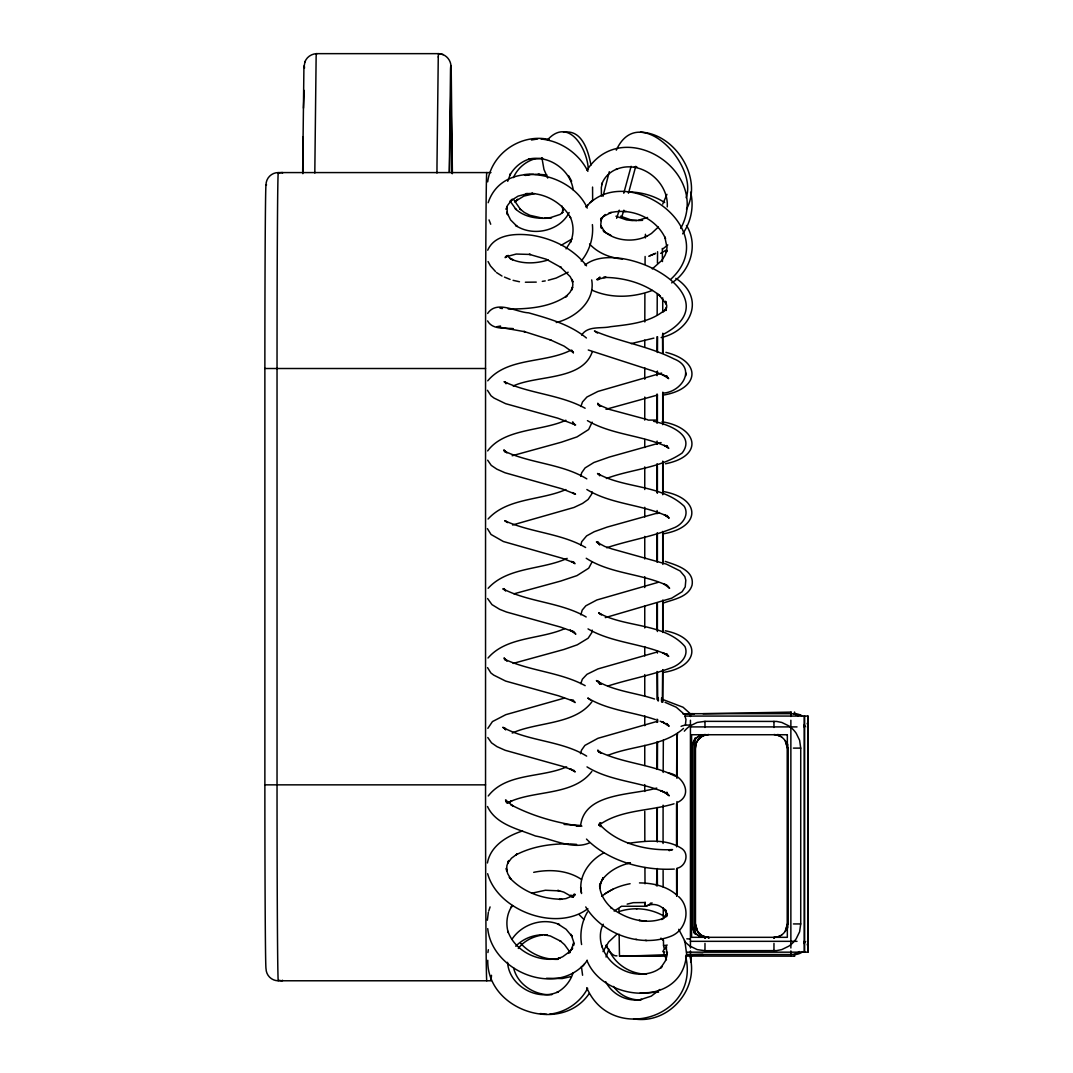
<?xml version="1.0" encoding="UTF-8"?>
<svg xmlns="http://www.w3.org/2000/svg" width="1073" height="1073" viewBox="0 0 1073 1073"><rect width="100%" height="100%" fill="white"/><g stroke="black" fill="none" stroke-linecap="round" stroke-linejoin="round"><path stroke-width="1.5" d="M486.793 172.579A195.93 1.234 -90 0 0 485.546 368.508L485.546 784.846A195.93 1.234 -90 0 0 486.793 980.776M644.779 340.101L644.766 346.713M644.752 765.465L644.752 745.346M644.752 674.582L644.752 696.35M644.752 655.925L644.752 646.603M644.752 627.96L644.752 606.218M644.752 587.561L644.752 576.684M644.752 447.535L644.752 439.461M644.752 397.064L644.752 420.093M644.752 367.824L644.752 379.238M657.078 351.662L657.105 336.681M657.078 769.395L657.078 742.047M657.078 671.483L657.078 699.475M657.078 629.516L657.078 603.08M657.078 444.316L657.078 441.083M657.078 423.325L657.078 393.979M657.078 371.808L657.078 375.644M662.846 632.48L662.846 599.981M662.846 564.438L662.846 532.128M662.846 392.155L662.846 423.915M690.435 947.995L690.435 720.238M684.319 731.169A28.22 28.22 0 0 1 690.127 725.885L697.168 722.451L704.974 721.351L776.624 721.432L781.774 722.451L788.816 725.885A28.22 28.22 0 0 1 796.193 733.261L799.626 740.303L800.726 748.122L800.726 923.933L799.626 931.753L796.193 938.781A28.22 28.22 0 0 1 788.816 946.171L781.774 949.592L776.624 950.624L704.974 950.705L704.988 943.382M773.955 950.705L773.968 943.382M644.806 321.967L644.886 294.042M657.4 374.383L657.4 371.084M302.68 171.452L303.9 68.98A420.616 2.656 90 0 1 304.45 67.465L304.491 68.135M449.305 171.452L450.526 68.994A418.242 2.642 -90 0 1 451.21 70M657.239 293.519L657.159 314.979M657.454 352.467L657.548 336.707M662.645 670.343L662.349 702.05M790.868 720.238L790.868 947.995M302.854 173.678L303.109 136.74M449.493 172.096L450.848 90.387L452.202 173.678M645.061 264.226L645.114 256.474M690.449 716.523L690.489 713.693L790.935 713.693A13.386 13.211 2.2 0 1 798.258 715.839M790.895 716.523L790.935 713.693A121.987 0.765 -90 0 1 791.042 712.11L703.043 713.693M657.441 263.18L657.561 252.504A126.252 0.791 90 0 1 657.575 251.712M303.485 108.158L304.182 90.414M705.028 938.258L705.068 937.319M708.529 938.258L708.556 937.319M774.009 938.258L774.049 937.319L775.591 937.279M645.423 234.276L645.423 234.531A138.216 0.872 -90 0 0 645.342 237.965M691.683 748.122L692.233 744.219L694.164 740.692A14.11 14.11 0 0 1 697.852 737.003M600.089 825.311L600.183 822.978L599.458 825.15M580.6 825.727C584.383 792.317 632.279 795.442 656.73 788.065M705.296 734.509L703.727 734.777M708.797 734.509L707.228 734.777M438.267 56.842L436.993 165.255A139.007 0.872 90 0 0 436.966 173.035M592.645 200.503L592.564 187.064M491.072 979.984L491.501 975.29M573.438 896.666L573.679 894.359L572.995 897.135M690.945 960.04L690.663 962.347L691.522 955.225M685.379 725.214L685.982 719.581L684.909 715.946M630.414 862.853C619.577 865.334 608.941 870.807 602.181 879.847L603.214 877.687L600.679 883.025L600.008 888.431L599.646 885.963C600.236 894.802 605.413 902.514 611.825 908.308L610.792 907.476C625.304 918.864 646.375 925.503 664.08 918.059L661.652 919.548L667.406 913.995L665.703 916.811L666.923 913.378L666.641 916.583L665.314 909.502L666.467 912.479L663.825 909.193L665.957 911.017C659.385 903.761 652.639 903.184 645.208 906.256L621.388 906.256M581.445 892.897C577.824 876.225 589.774 860.036 604.112 852.753M487.357 920.232L488.363 912.318M686.344 955.895C681.02 1007.775 603.442 1002.048 586.891 960.375M656.448 885.802L657.293 868.754M695.626 745.48L695.398 748.122L694.633 748.122M592.216 630.119L591.853 632.534L588.165 638.194L577.287 644.806L564.009 649.447L513.109 663.422M487.907 952.542L488.349 949.712M592.041 491.796L591.625 494.197L588.152 499.428L582.559 503.425L573.975 507.475L512.559 524.992M597.5 333.059L594.442 330.98C620.167 341.992 648.722 346.15 673.884 358.865C696.618 367.596 682.629 391.337 663.825 393.08M304.947 61.979C306.543 57.084 311.398 53.958 316.441 53.65L438.575 53.65C445.456 53.824 450.968 59.726 450.995 66.539M685.768 375.818L686.224 373.203M592.148 422.145L588.648 429.522L576.979 436.912L561.34 442.21L512.17 455.743M304.075 66.539L305.054 61.376M592.229 351.944C582.21 380.808 536.755 374.946 513.176 386.012M487.692 181.86C491.38 153.399 521.143 133.132 549.108 139.544M580.828 614.856L582.21 610.094L585.858 605.789L596.87 599.968L657.829 582.438M507.717 181.31L510.493 173.759L509.823 175.207C514.155 167.468 521.344 161.312 529.928 158.871L528.506 159.139C548.357 154.499 570.528 169.588 573.197 189.881M580.869 406.493L582.505 401.932L586.918 397.023L597.916 391.43L661.612 373.069M623.775 193.234L631.112 166.302M628.47 193.234L635.753 166.302M580.734 476.385L581.66 472.777L585.067 467.935L593.892 462.503L609.357 457.058L661.089 442.545M695.948 744.219L695.17 748.122L695.17 923.933L697.437 931.364A14.11 14.11 0 0 0 701.125 935.052L704.867 936.769M602.959 196.372L609.303 171.707M580.761 545.285L581.727 541.691L586.596 535.91L594.227 531.712L607.211 527.071L659.399 512.505M686.116 197.687C698.107 164.692 638.676 101.023 616.304 150.166M666.937 194.347L662.738 204.098M619.255 210.187L616.613 218.302M580.775 683.622L582.371 679.182L586.971 674.313L597.902 668.935L657.333 651.955M488.161 202.73C502.714 158.509 570.756 170.741 587.239 208.082M623.882 210.187L621.857 216.518M580.48 753.675L581.566 750.094L584.919 745.386L597.943 738.304L657.119 721.391M606.03 956.995L608.86 949.216M488.792 910.964L490.079 906.913M487.853 728.352L492.44 721.592L505.812 714.672L564.532 698.067M487.437 862.987C490.441 845.792 507.274 835.84 522.564 830.958M695.72 744.219L697.665 740.692A14.11 14.11 0 0 1 701.353 737.003M573.089 972.903C570.46 981.191 564.639 988.421 556.9 992.458L558.242 991.801C537.251 1001.672 508.991 985.819 507.569 962.32M591.934 562.172L588.701 568.207L576.925 575.638L560.723 581.056L513.954 593.825M487.638 450.928C504.364 428.248 541.704 431.319 565.887 420.24M513.404 177.622C517.28 168.635 525.341 161.594 534.743 158.871L533.361 159.139L542.697 158.335M603.214 877.687L599.579 885.346L600.679 883.025M587.481 911.97C581.74 921.72 579.675 933.362 581.593 944.522M603.241 924.215C599.499 931.136 599.7 939.559 602.06 946.896L601.779 945.876C607.103 962.481 623.493 974.311 640.93 974.15L639.696 974.19C647.757 974.217 656.26 972.165 662.162 966.371L660.646 968.034L665.327 960.992L666.735 956.633L667.339 952.288L667.098 954.568L666.118 946.332M693.48 741.805L691.401 748.122M696.176 742.985L697.437 740.692A14.11 14.11 0 0 1 701.125 737.003L702.466 736.319M602.999 951.617L608.673 941.973L616.613 934.503M571.01 950.128L572.687 948.009L568.449 953.361L571.01 950.128L573.827 942.805L573.532 945.487L573.586 941.678L571.037 934.315L572.137 936.541L566.115 929.285L558 924.027L559.476 924.618C543.005 917.241 521.921 924.175 512.103 939.076M680.725 228.401C711.801 171.439 622.944 114.342 586.998 170.178M686.479 209.195C703.445 178.091 674.85 133.28 640.527 132.167M487.719 250.21C494.948 233.713 516.743 233.297 532.034 235.309C552.903 238.649 573.545 248.762 586.502 265.822M602.583 217.309L600.813 220.609L601.577 217.645L600.732 224.901L601.591 228.509L600.88 225.732L605.024 232.331L603.174 230.521C614.749 241.197 633.553 242.713 647.126 236.114M569.146 212.534C559.73 231.232 532.476 237.066 515.536 225.343L517.146 226.47L510.6 219.925L506.724 212.186L507.475 214.6L506.912 206.767L506.215 209.45L507.355 205.708L512.25 199.229L510.413 200.946L518.111 196.118L527.514 193.623L525.837 193.69L532.905 193.381L531.564 193.448C547.485 194.374 562.882 203.857 570.648 217.819L570.045 216.625C573.948 224.552 573.921 234.021 570.568 242.149L571.305 240.62L566.075 248.869M599.713 825.177L600.96 823.045L598.774 825.298C620.435 809.498 649.178 811.268 674.018 803.798M573.586 896.116L574.779 894.091L572.432 896.652L575.088 894.828L565.914 898.611L559.516 899.415L561.742 899.214C542.442 899.241 522.363 891.824 509.286 877.338L510.855 879.069L507.69 873.65L506.268 868.325L506.697 871.061L506.872 865.75L508.723 860.546L507.703 863.161L511.513 858.199L517.132 853.987L515.644 855.06C531.739 846.53 550.288 843.727 568.341 843.834M587.655 988.273C580.345 1002.504 565.659 1012.375 549.778 1014.119M591.853 771.447C573.317 795.965 535.051 789.943 509.125 802.067L511.741 800.954L507.717 802.98M591.88 701.822C574.82 724.905 536.849 721.807 512.237 733.06M785.382 931.364L787.649 923.933L787.649 748.122L785.382 740.692M488.014 658.017C506.496 636.45 540.054 639.535 564.693 628.657M488.242 795.978C506.362 772.627 541.463 778.019 566.624 766.873M487.652 313.464C496.651 299.743 516.126 312.283 528.627 312.833C548.746 318.574 569.991 324.435 586.408 337.995M683.514 728.446C663.154 746.567 632.332 745.44 607.734 755.419M487.719 380.835C507.502 357.242 544.279 363.425 570.286 350.482M682.643 233.847C691.066 221.937 694.218 206.405 690.61 192.215M581.7 335.098C587.682 325.468 601.202 328.888 610.644 326.688C629.583 324.462 650.587 322.624 665.488 309.426M663.61 311.666L666.481 307.602L665.823 310.593L666.776 305.926L665.595 301.258L666.373 304.196L658.54 294.351M599.874 276.995L597.795 279.892L599.767 277.773L596.682 279.584L606.111 277.263L603.482 277.411C623.574 277.397 644.323 283.071 660.096 295.853M506.523 255.857L505.182 257.668L508.307 255.414L505.437 256.916L516.261 254.046L530.478 254.462L529.244 254.341L546.211 259.197L561.286 267.579L560.2 266.788L570.219 276.66L572.875 282.119L572.137 279.436L572.875 284.68L571.949 289.898L572.66 287.162L570.112 292.164L565.511 297.141L567.188 295.531C550.248 307.535 528.359 309.078 508.213 308.997M518.299 948.465C524.013 940.82 533.281 936.34 542.616 935.026M488.081 519.01C507.395 497.711 540.819 500.555 565.887 489.543M488.135 588.299C507.77 566.718 541.865 569.964 567.161 558.376M650.627 903.064C649.742 904.968 642.834 909.18 645.168 902.473M487.719 928.614C492.145 971.105 554.567 996.817 584.49 963.97M582.88 966.008L587.374 960.322M581.19 261.074C589.56 251.055 593.718 237.616 592.39 224.606M589.157 993.638C560.911 1034.909 486.834 1010.283 487.759 960.281M512.679 905.478L510.909 907.584L511.848 906.336C506.684 914.022 505.678 923.933 508.28 932.719L507.931 931.257C514.879 951.577 539.545 963.178 559.958 958.109L558.094 958.591L562.681 956.754L570.058 951.335M587.856 908.67C556.753 932.33 497.885 910.99 487.652 873.704M658.353 227.02L651.485 233.445L647.019 236.167M652.049 902.889L651.324 903.627M670.96 279.101C724.288 229.917 626.9 159.756 585.965 207.035L587.924 204.943M590.163 202.542L592.014 200.557M600.625 219.402L605.212 214.479M515.013 202.193L517.83 199.229L516.033 200.946L523.812 196.118L534.542 193.569M585.026 265.044C620.234 236.409 734.589 297.208 663.275 334.347M547.445 139.946C568.851 116.407 587.642 149.241 588.326 169.668M659.935 989.48L651.284 996.133L640.366 999.674L641.56 999.446C627.289 1002.195 612.281 994.644 605.749 981.728M515.751 946.238C523.852 937.815 535.749 933.832 547.324 934.945M662.752 249.016L667.795 244.939M589.251 842.989C572.472 850.098 552.488 838.992 535.427 835.988C518.5 829.121 495.954 824.708 487.504 806.52M601.792 896.304C609.866 889.665 619.872 885.587 630.106 883.723M614.145 911.084L621.066 906.605M678.069 802.161C693.748 794.221 682.213 774.746 668.358 772.976C645.597 763.761 620.221 762.246 598.171 751.248L600.853 753.206L597.795 750.094L599.056 752.28M652.29 268.907L661.679 260.524L664.992 255.468L666.99 250.371L666.293 252.356L667.017 247.501L664.844 236.999L665.528 238.729C656.274 217.819 630.709 207.089 608.995 213.031L611.248 212.481L603.361 216.478M671.644 282.896C690.516 271.187 698.644 244.724 686.465 225.451M571.949 239.038L561.206 245.288M698.979 736.319L697.638 737.003A14.11 14.11 0 0 0 693.949 740.692M780.353 935.736L781.694 935.052M568.154 272.207L556.136 278.068L548.303 280.241M612.831 889.235L605.266 893.608M660.646 253.389L666.199 250.036M698.751 736.319L700.146 735.743M702.252 736.319L703.647 735.743M671.202 849.548L669.042 850.594L672.57 849.601C646.818 850.943 616.841 843.713 599.203 823.863L601.001 826.626L599.646 823.165L600.048 826.478M780.581 935.736L777.952 936.769M677.814 868.07C685.701 865.951 689.161 854.309 682.401 848.984C666.735 838.147 645.503 840.964 627.665 843.405M649.997 255.709L655.616 253.335L648.709 256.259M647.556 217.457L638.059 220.354L632.292 220.582L626.471 219.898L615.942 216.209M661.142 337.579C691.884 330.618 705.444 297.489 675.842 278.363M652.384 290.407C633.352 297.704 610.899 298.683 592.095 290.206M699.931 735.743L701.38 735.287M703.419 735.743L704.867 735.287M779.4 936.313L776.678 937.091M605.279 617.632L671.671 598.197L682.106 591.746L685.218 586.944L685.808 580.185L684.815 576.55L680.081 570.943L666.44 564.13L612.012 548.933L604.77 546.452L596.4 541.945L599.244 543.89L597.701 541.825L599.686 545.044M606.004 409.296L657.508 395.052M606.406 478.504C631.232 469.075 659.962 468.432 682.16 452.994C696.162 434.659 667.393 424.076 653.551 421.313M606.674 547.766C628.617 540.39 651.78 536.929 673.254 528.117C681.891 525.113 689.644 515.429 684.292 506.349C661.303 484.285 624.459 488.792 597.513 473.488L600.276 475.326L598.439 473.716L599.753 475.808M665.434 463.777C704.76 456.025 697.53 427.309 662.054 421.769M653.873 338.116L631.165 343.615M608.19 685.929C628.537 679.397 649.702 675.614 669.807 668.305C678.901 665.622 689.335 657.025 684.99 646.576C664.764 622.876 624.969 627.745 598.788 612.965L601.47 614.829L598.774 612.79M663.543 395.052C699.623 389.03 702.346 361.373 665.904 352.36M663.275 603.08C673.375 599.364 688.598 597.151 692.058 585.147C694.727 570.085 676.084 565.095 665.22 561.394M663.302 672.449C699.583 666.896 702.372 638.073 665.3 630.776M662.738 533.898C701.138 527.849 701.568 498.476 663.718 491.595M556.257 322.53C575.155 317.876 595.528 301.406 591.706 279.905M531.631 893.246L545.392 890.255L559.583 890.885L557.692 890.389L563.768 892.092L572.928 897.296L570.796 895.123L572.513 897.082M548.209 259.961C535.923 263.757 521.974 264.334 510.171 258.66L512.639 259.72L508.682 257.185M571.185 976.551L562.198 978.549L546.439 978.294M701.152 735.287L702.654 734.965M704.653 735.287L706.141 734.965M620.248 911.205C635.176 906.551 651.928 908.683 665.247 916.865M627.155 904.137L633.231 902.675L645.061 902.527M627.37 863.51L629.905 862.96M500.514 326.018L496.906 326.715L525.18 331.785L523.865 331.436L550.986 340.087L549.966 339.685L564.103 346.136L573.438 352.655L571.493 350.106L573.317 352.802M525.381 175.462L530.008 174.591M658.567 992.176L640.138 993.021M531.457 140L537.627 138.967M674.273 869.076C643.424 870.753 608.606 861.404 586.488 839.086M533.697 872.336C549.684 869.05 567.657 870.149 581.526 879.471M542.281 281.367L545.245 280.911M702.426 734.965L703.955 734.777M705.927 734.965L707.442 734.777M775.377 937.279L776.906 937.091M778.864 937.279L780.165 937.091M544.038 218.262L550.449 217.618L560.133 214.439L563.057 212.092L562.239 212.803L563.03 208.122L563.097 210.482L562.091 206.123M551.482 217.94C538.968 219.147 524.831 217.859 515.322 208.712L516.113 209.57L510.104 201.08M623.306 211.636L626.243 211.408M636.369 908.751L637.188 908.683M684.292 714.055L686.693 713.894M557.973 959.329C544.065 959.852 529.901 953.669 520.646 943.315M563.526 132.314C582.089 129.001 588.299 151.065 590.968 165.135M682.938 713.894L684.426 713.84M686.425 713.894L687.927 713.84M443.216 54.589L438.575 53.65M538.163 174.282L546.895 174.979M533.63 174.228L524.187 174.591M536.259 282.119L525.381 282.226M638.274 220.515L642.579 220.354M684.172 713.84L686.935 713.746M687.659 713.84L691.683 713.719M534.756 174.403L539.451 174.228M645.208 974.19L646.496 974.15C631.072 974.163 616.264 965.096 609.544 951.161M685.419 713.786L688.195 713.719M688.906 713.786L692.957 713.693M551.817 994.684C535.105 995.717 517.454 984.732 513.618 967.913M666.346 955.198L619.631 956.03L666.346 956.07M619.59 956.15L666.333 955.252M687.941 713.719L689.47 713.693M634.17 167.106L637 167.066M585.737 906.926C602.691 934.543 641.091 948.076 671.255 936.125C686.747 929.822 691.334 907.919 678.619 896.626M689.215 713.693L690.757 714.229M692.715 713.693L694.244 714.229M564.076 824.413L580.788 825.459M804.348 941.329L804.549 941.329A108.185 0.684 -90 0 1 804.455 942.738A108.185 0.684 -90 0 1 804.334 941.343L804.267 941.329A13.386 13.211 -2.2 0 1 804.281 942.523M581.901 826.143L576.322 825.754L579.581 826.13C555.841 822.629 532.262 816.057 510.976 804.804L513.109 806.091L505.517 800.015L507.368 802.993L506.094 800.351L506.402 802.658M807.996 941.329L808.049 941.329A108.185 0.684 -90 0 1 807.956 942.738A108.185 0.684 -90 0 1 807.821 941.343L807.821 726.904A108.185 0.684 -90 0 1 807.915 725.496A108.185 0.684 -90 0 1 808.049 726.89L807.996 726.904M490.965 172.579L278.269 172.579A12.246 12.246 0 0 0 266.024 184.824L266.547 184.824M491.193 977.503A195.93 1.234 -90 0 1 490.965 980.776L278.269 980.776A12.246 12.246 0 0 1 266.024 968.53A183.59 1.153 90 0 1 264.87 784.846L264.87 368.508L485.546 368.508M648.132 420.093L656.582 420.093M684.99 716.067L808.13 716.067L808.13 952.167L686.572 952.167M807.285 726.904L807.835 726.904A13.386 13.211 2.2 0 0 807.298 723.269M690.422 726.904L797.024 726.904M788.186 748.122L787.434 748.122L785.154 740.692A14.11 14.11 0 0 0 781.466 737.003M793.416 748.122L800.726 748.122M264.87 784.846L485.546 784.846M691.401 923.933L693.48 930.237M694.633 923.933L695.398 923.933L697.665 931.364A14.11 14.11 0 0 0 701.353 935.052M788.186 923.933L787.434 923.933L785.154 931.364A14.11 14.11 0 0 1 781.466 935.052M793.416 923.933L800.726 923.933M690.422 941.329L797.024 941.329M807.285 941.329L807.835 941.329A13.386 13.211 -2.2 0 1 807.298 944.964M686.68 954.487L790.935 954.541A13.386 13.211 -2.2 0 0 799.372 951.59M804.348 726.904L804.549 726.904A108.185 0.684 -90 0 0 804.455 725.496A108.185 0.684 -90 0 0 804.334 726.89L804.267 726.904A13.386 13.211 2.2 0 0 804.281 725.71M686.197 956.083L794.557 956.15A121.987 0.765 90 0 0 794.624 955.493M513.31 328.62C504.739 327.734 492.48 329.921 487.598 320.907M775.591 734.777L774.022 734.509M779.092 734.777L777.523 734.509M707.228 937.279L708.784 937.319L708.81 938.258M703.727 937.279L705.283 937.319L705.323 938.258M704.974 950.705L697.168 949.592L690.127 946.171A28.22 28.22 0 0 1 684.319 940.887M628.228 191.946C641.037 192 653.886 195.581 664.683 202.542M569.723 843.901L576.617 844.397M639.495 882.905C652.585 883.039 666.387 885.976 676.486 894.815M640.246 999.942C629.797 1000.116 619.523 994.993 613.501 986.436M633.58 1018.827C667.942 1024.863 699.355 989.722 689.859 956.231M646.348 921.197L638.998 920.366L640.031 920.5M636.826 220.582L631.018 219.898L620.543 216.209M635.82 939.304L636.852 939.438M645.235 940.377L646.804 940.565M540.39 1013.542L546.72 1014.347M622.447 259.049C610.202 257.949 598.023 253.161 589.573 244.014M778.864 734.777L780.165 734.965M775.377 734.777L776.906 734.965M705.927 937.091L707.442 937.279M702.426 937.091L703.955 937.279M499.991 308.192L502.459 308.555M542.281 218.114L529.834 215.284L524.362 212.454L519.721 208.712L520.553 209.57L513.913 199.86M541.047 139.021C560.83 140.939 579.044 153.56 587.87 171.345M544.588 934.918L550.315 935.964L560.884 941.276L560.012 940.699L564.532 944.656L570.273 952.542M513.082 280.335L519.466 281.756M776.678 734.965L780.581 736.319M706.141 937.091L702.252 935.736M701.152 936.769L702.654 937.091M647.381 419.623L609.612 409.457L597.862 404.481L600.639 406.278L597.715 403.26L599.767 406.439M654.584 699.019C635.35 692.662 613.93 691.227 596.387 680.564L601.323 684.105L598.667 682.2M655.469 719.634C633.15 711.909 608.203 710.447 587.763 698.027L590.418 699.931M661.558 699.019L683.072 707.241L690.516 713.921M616.935 955.842C609.451 956.915 603.562 937.99 607.278 947.928M777.952 735.287L781.694 737.003M699.931 936.313L701.38 936.769M665.072 702.319L676.285 707.241L683.903 713.921M660.11 721.19L664.683 722.974L661.947 721.686L669.136 726.247L666.829 723.497L667.567 724.905M588.272 349.999L653.229 371.03L665.059 375.926L662.376 374.49L668.64 378.635L666.507 375.805L667.554 377.575M504.471 277.102L510.091 279.409M610.778 235.228L603.992 231.728M504.927 520.673L507.677 522.591L504.967 520.821C530.8 532.637 560.871 533.201 585.63 547.498M675.534 776.262L668.358 772.976M698.751 935.736L700.146 936.313M585.174 685.66C559.999 672.047 530.156 671.215 504.39 659.144L507.127 661.022L504.069 657.897L505.37 660.056M586.18 616.975C560.482 602.154 529.029 602.355 502.861 588.795L505.732 590.713L504.002 588.581L505.343 590.713M585.134 408.25C559.958 394.475 529.914 393.845 504.082 381.68L506.872 383.396L504.645 381.72L506 383.758M698.979 935.736L697.638 935.052A14.11 14.11 0 0 1 693.949 931.364M496.531 272.555L502.003 276.043M587.427 420.629C611.825 434.86 641.6 435.101 667.111 446.811L664.267 445.308L668.787 448.366L666.601 445.536L667.46 446.878M586.851 489.516C611.167 504.377 641.346 504.27 667.017 516.1L664.147 514.611L669.163 518.205L666.95 515.375L667.607 516.971M586.234 558.268C610.376 573.84 641.01 573.425 666.829 585.322L663.946 583.886L669.619 588.299L667.339 585.456M588.031 628.899C611.677 642.647 640.407 643.25 665.367 653.953L662.577 652.612L668.72 656.421L666.467 653.672L667.527 655.402M574.766 494.197L572.553 492.587L575.517 494.197L562.212 488.899L505.048 472.777L496.826 469.142L491.246 465.374L487.665 460.196M586.998 766.887C609.987 781.131 638.556 781.506 663.288 791.767L660.66 790.573L667.312 793.604L664.361 792.263L669.257 795.804L666.91 793.054L667.621 794.597L666.87 792.156M586.81 478.866C561.702 463.59 530.531 463.603 504.203 451.062L506.979 452.819L503.841 449.895L505.209 451.988M586.663 756.116C561.152 740.437 528.855 741.577 502.808 727.293L505.665 729.318L504.364 727.776L505.651 729.922M495.525 271.563L490.455 265.93L488.054 261.544M579.299 914.8L583.98 919.548M660.941 938.11L663.034 940.27M573.679 770.146L575.155 771.93L569.763 768.67L572.553 770.025L562.882 766.444L505.195 750.295L496.987 746.647L491.514 742.838L487.799 737.527M599.203 682.576L597.929 681.033L599.847 684.266L599.525 682.75M572.942 699.864L575.128 702.574L570.299 699.583L573.103 700.991L558.577 695.814L505.651 681.087L493.714 675.118L490.898 672.986L487.544 667.621M573.626 631.34L575.825 634.143L570.045 630.066L572.821 631.514L560.589 627.088L506.496 612.026L499.642 609.316L491.971 604.622L487.585 598.533M573.559 561.876L574.967 563.727L571.56 561.42L574.444 562.949L562.56 558.362L503.371 541.516L491.045 534.488L487.397 528.627M573.519 423.272L572.593 421.944L574.645 424.747L572.674 423.272L575.624 424.921L557.772 418.188L505.638 403.689L494.063 398.083L491.032 395.789L487.45 390.29M678.753 929.312L684.856 941.061L686.572 953.615M586.716 987.67C611.328 1044.78 700.521 1017.74 685.62 956.231M568.502 175.556L571.654 181.203M547.74 178.064L543.957 169.44L541.892 157.664M663.275 951.563L666.467 959.852M489.047 219.911L490.71 224.23M582.585 975.25L581.418 966.491M580.627 887.438L581.553 893.514M774.263 937.319L774.29 938.258M601.457 196.024L601.309 187.56L602.329 182.947L601.618 184.824C603.898 177.219 610.229 171.519 617.525 168.769L616.05 169.44C640.286 159.072 668.895 181.337 667.258 206.915M451.21 69.986L452.39 173.45M790.935 954.541L790.881 950.906M691.683 923.933L692.233 927.837L694.164 931.364A14.11 14.11 0 0 0 697.852 935.052M690.489 954.541L690.449 950.906M661.934 702.198L661.867 699.878A146.169 0.925 90 0 0 661.505 701.393M657.709 700.602L657.467 672.664M662.537 334.628L662.645 353.205M657.4 885.869L657.28 868.513M773.968 727.494L773.955 721.351M704.988 727.494L704.974 721.351M645.195 902.339L645.208 906.256M657.4 650.748L657.414 653.081M644.752 791.472L644.752 784.591M807.741 716.067L807.741 952.167M804.643 716.067L804.643 952.167M804.24 716.067L804.24 952.167M787.73 744.233L787.73 927.823M695.478 742.65L695.478 929.406M695.089 737.902L695.089 934.154M693.909 740.303L693.909 932.96M691.978 742.65L691.978 929.406M676.956 778.327L676.956 734.925A13.386 12.219 0.8 0 0 676.889 733.825M676.956 801.571L676.956 846.517M676.956 868.218L676.956 896.116M662.846 461.336L662.846 493.647M662.846 669.619L662.846 702.104M662.712 392.973L662.712 424.667M662.712 461.363L662.712 494.733M662.712 531.43L662.712 563.124M662.712 601.484L662.712 631.514M657.387 394.636L657.387 421.327M657.387 466.366L657.387 493.057M657.387 533.093L657.387 561.461M657.387 603.16L657.387 631.514M657.078 463.684L657.078 492.748M657.078 510.52L657.078 513.739M657.078 533.12L657.078 562.185M657.078 719.125L657.078 722.397M644.752 466.903L644.752 489.516M644.752 507.288L644.752 516.985M644.752 536.379L644.752 558.993M644.752 715.852L644.752 725.683M664.804 951.966A9.791 2.441 -30.4 0 1 666.695 947.03M278.269 172.646A195.836 1.234 -90 0 0 277.035 368.508L277.035 784.846A195.836 1.234 90 0 0 278.269 980.749M282.534 980.253A195.836 1.234 -90 0 1 282.454 980.709A12.246 12.246 0 0 1 279.074 980.293M657.159 841.232A125.648 0.791 90 0 1 657.092 807.513M645.021 883.83A137.907 0.872 -90 0 1 644.927 867.52M644.833 840.4A137.907 0.872 -90 0 1 644.766 811.309M657.28 841.983A145.74 0.925 -90 0 1 657.306 807.741M657.414 768.456A145.74 0.925 -90 0 1 657.534 741.604M657.682 722.062A145.74 0.925 -90 0 1 657.709 719.675M662.698 297.865A123.18 0.778 90 0 1 662.752 312.216M662.806 333.193A123.18 0.778 90 0 1 662.832 352.99M662.282 248.426A124.146 0.778 -90 0 1 662.457 261.544M658.017 700.401A145.915 0.925 90 0 1 658.393 700.91M282.454 172.605A195.836 1.234 -90 0 1 282.548 173.196M277.947 173.437A12.246 12.246 0 0 1 282.454 172.579M264.87 368.508A183.59 1.153 90 0 1 266.024 184.891M438.267 57.017A426.169 2.696 90 0 1 438.736 54.2M316.602 54.2A432.835 2.736 -90 0 0 316.133 56.815L314.845 169.48A137.237 0.872 -90 0 0 314.832 173.035M681.087 726.354A12.568 6.894 9.8 0 1 690.476 725.227M690.341 938.955A12.568 2.884 0.7 0 1 686.8 938.808M676.674 896.129A108.695 0.684 90 0 1 676.58 869.21M676.553 846.758A108.695 0.684 90 0 1 676.567 803.543M676.647 777.335A108.695 0.684 90 0 1 676.956 734.857M677.465 735.099A17.476 10.368 35.9 0 1 677.439 733.409M791.136 955.574A121.987 0.765 -90 0 1 791.069 956.123A121.987 0.765 -90 0 1 790.935 954.554M791.069 712.096A121.987 0.765 -90 0 1 791.15 713.009M663.074 843.485A121.92 0.765 90 0 1 663.101 805.166M663.181 772.439A121.92 0.765 90 0 1 663.355 740.222M663.154 886.982A122.912 0.778 -90 0 1 663.114 870.431M663.53 945.461A121.893 0.765 -90 0 1 663.463 940.283M663.275 916.53A121.893 0.765 -90 0 1 663.235 907.691M667.218 945.058A13.386 12.219 -0.8 0 1 663.53 945.528L664.066 947.982A34.725 13.399 -16 0 0 664.884 949.001M619.671 955.708A122.081 0.765 -90 0 1 619.161 934.248M619 912.037A122.081 0.765 -90 0 1 618.987 909.032M793.618 713.907A13.386 13.211 -2.2 0 1 797.333 715.168M804.334 724.49A13.386 13.211 -2.2 0 1 804.549 726.904M804.549 941.329A13.386 13.211 2.2 0 1 804.334 943.73M799.613 951.59A13.386 13.211 2.2 0 1 797.333 953.065M794.53 956.123A121.987 0.765 90 0 1 794.476 955.574M802.859 951.59A13.386 13.211 -2.2 0 1 794.422 954.541M794.637 712.941A121.987 0.765 -90 0 0 794.57 712.11A121.987 0.765 -90 0 0 794.449 713.009M623.172 955.574A122.081 0.765 -90 0 1 623.024 955.708M795.63 713.746A13.386 13.211 2.2 0 1 801.746 715.839M799.6 714.618A13.386 13.211 -2.2 0 1 800.82 715.168M807.526 723.269A13.386 13.211 -2.2 0 1 808.049 726.904M808.049 941.329A13.386 13.211 2.2 0 1 807.54 944.964M703.043 954.541L686.371 954.849L703.043 954.541M787.341 734.737L691.589 734.737L691.589 937.319L787.341 937.319L787.341 734.737"/></g></svg>
